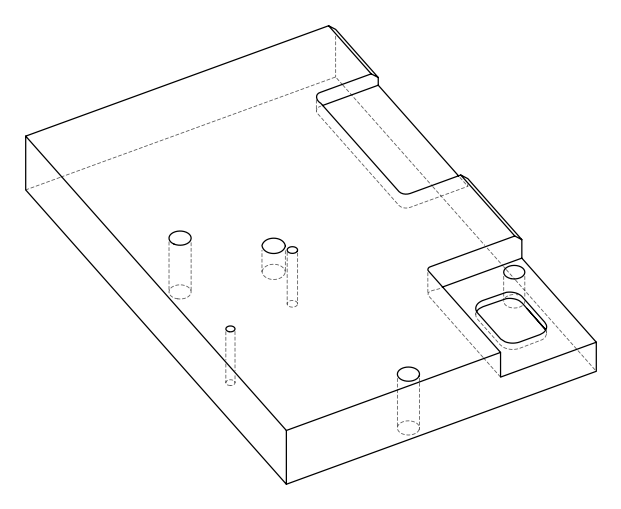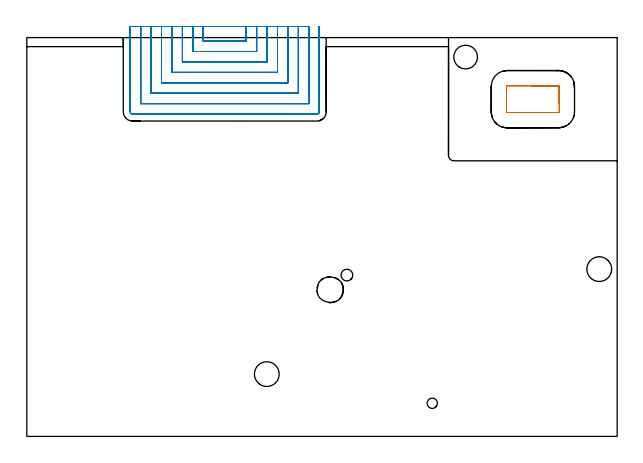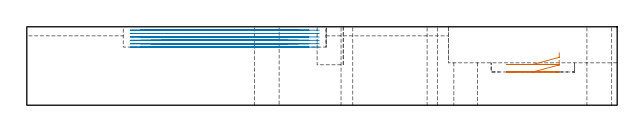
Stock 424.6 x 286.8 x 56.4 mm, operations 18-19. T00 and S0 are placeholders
(PLAN: 19 operations, 13 tool changes, 141.7 min)
(1 SPOT_DRILL | STEP1HOLE | NXT0321_9005460120000 | 0.03 min | 0 mm3)
(2 SPOT_DRILL_1 | STEP1HOLE_1 | NXT0321_9005460120000 | 0.05 min | 183 mm3)
(3 SPOT_DRILL_2 | STEP1HOLE_3 | NXT0321_9005460120000 | 0.03 min | 1 mm3)
(4 SPOT_DRILL_3 | STEP1HOLE_4 | NXT0321_9005460120000 | 0.05 min | 183 mm3)
(5 SPOT_DRILL_4 | STEP1POCKET | NXT0321_9005460120000 | 0.05 min | 183 mm3)
(6 DRILL_THROUGH_HOLE_INTO_CENTER | STEP1HOLE | UGT0301_194 | 0.25 min | 2404 mm3)
(7 DRILL_THROUGH_HOLE_INTO_CENTER_1 | STEP1HOLE_1 | NXT0301_083 | 0.25 min | 5367 mm3)
(8 DRILL_TO_ENLARGE_THROUGH_HOLE | STEP1HOLE_1 | UGT0301_248 | 0.26 min | 8460 mm3)
(9 INDEXABLE_INSERT_DRILL_THROUGH_HOLE_FROM_SOLID | STEP1HOLE_2 | NXT0302_005 | 0.14 min | 12776 mm3)
(10 DRILL_THROUGH_HOLE_INTO_CENTER_2 | STEP1HOLE_3 | NXT0301_055 | 0.25 min | 3103 mm3)
(11 DRILL_THROUGH_HOLE_INTO_CENTER_3 | STEP1HOLE_4 | NXT0301_083 | 0.25 min | 5369 mm3)
(12 DRILL_TO_ENLARGE_THROUGH_HOLE_1 | STEP1HOLE_4 | UGT0301_248 | 0.26 min | 8457 mm3)
(13 DRILL_BLIND_HOLE_INTO_CENTER | STEP1POCKET | NXT0301_128 | 0.12 min | 2775 mm3)
(14 MILL_ROUGH_BLIND_HOLE_CONTOUR | STEP1POCKET | NXT0201_013 | Spiral | 1.38 min | 4611 mm3)
(15 AREA_MILL | FG_CHAMFER_SURFACE | UGT0205_001 | 1.84 min | 1554 mm3)
(16 AREA_MILL_1 | FG_CHAMFER_SURFACE_1 | UGT0205_001 | 2.28 min | 2036 mm3)
(17 MILL_CORNER_NOTCH_RECTANGULAR | CORNER_NOTCH_RECTANGULAR | NXT0201_008 | Follow Part, ap 1.5, ae 75% | 103.76 min | 272321 mm3)
(18 MILL_RECTANGULAR_POCKET | POCKET_RECTANGULAR_STRAIGHT | UGT0201_105 | Follow Part, ap 5.5, ae 75% | 0.73 min | 15531 mm3)
(19 MILL_SLOT | SLOT_PARTIAL_RECTANGULAR | NXT0201_013 | Follow Part, ap 2.5, ae 75% | 29.68 min | 127374 mm3)
(TOOL NXT0321_9005460120000 | NC Spot Drill, 142deg, 12mm, Carbide, Uncoated | D12 PA142 FL30 Z2)
(TOOL UGT0301_194 | Twist Drill 7.4 mm | D7.4 PA118 FL66 Z2)
(TOOL NXT0301_083 | Carbide Drill 11.2mm [860.1-1120-056A1-MM 2214] | D11.2 PA140 FL72 Z2)
(TOOL UGT0301_248 | Twist Drill 17.8 mm | D17.8 PA118 FL130 Z2)
(TOOL NXT0302_005 | Index. Insert Drill 17mm [880-D1700L20-05] | D17 PA176 FL85 Z2)
(TOOL NXT0301_055 | Carbide Drill 8.4mm [860.1-0840-042A1-MM 2214] | D8.4 PA140 FL61 Z2)
(TOOL NXT0301_128 | Carbide Drill 12mm [861.1-1200-036A1-GP GC34] | D12 PA150 FL37.4 Z2)
(TOOL NXT0201_013 | ENDMILL 10mm | D10 FL30 Z4)
(TOOL UGT0205_001 | Chamfer Mill 20 x 3 x 45 deg. | D20 FL50 Z2)
(TOOL NXT0201_008 | ENDMILL 6mm [2P460-0600-NA 1630] | D6 FL26 Z6)
(TOOL UGT0201_105 | End Mill 22 mm | D22 FL25 Z2)
(OP 18 MILL_RECTANGULAR_POCKET)
G17 G21 G94 G90
T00 M6
G54
G17 G0 G90 X382.9 Y239.385 S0 M3
G43 Z66.4 H0
Z37.733
G94 G1 Y251.5 Z34.487 F250.
Y251.578 Z34.466
X382.843 Y251.767 Z34.413
X382.728 Y251.928 Z34.36
X382.567 Y252.043 Z34.307
X382.378 Y252.1 Z34.254
X382.3 Z34.234
X363.95 Z29.317
X345.6 F500.
G3 X345. Y251.5 R0.6
G1 Y233.5
G3 X345.6 Y232.9 R0.6
G1 X382.3
G3 X382.9 Y233.5 R0.6
G1 Y251.5
G3 X382.3 Y252.1 R0.6
G1 X363.95
X362.95
G0 X382.9 Y239.385 Z32.317
G1 Y251.5 Z29.07 F250.
Y251.578 Z29.05
X382.843 Y251.767 Z28.997
X382.728 Y251.928 Z28.944
X382.567 Y252.043 Z28.891
X382.378 Y252.1 Z28.838
X382.3 Z28.817
X363.95 Z23.9
X345.6 F500.
G3 X345. Y251.5 R0.6
G1 Y233.5
G3 X345.6 Y232.9 R0.6
G1 X382.3
G3 X382.9 Y233.5 R0.6
G1 Y251.5
G3 X382.3 Y252.1 R0.6
G1 X363.95
X362.95
G0 Z66.4
M5
M2
(OP 19 MILL_SLOT)
G17 G21 G94 G90
T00 M6
G54
G17 G0 G90 X126.899 Y294.8 S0 M3
G43 Z66.4 H0
Z53.967
G94 G1 X126.9 Y291.8 F250.
Y284.3 F500.
X157.8
Y291.8
X157.801 Y294.8 F250.
X119.399
X119.4 Y291.8
Y276.8 F500.
X165.3
Y291.8
X165.301 Y294.8 F250.
X111.899
X111.9 Y291.8
Y269.3 F500.
X172.8
Y291.8
X172.801 Y294.8 F250.
X104.399
X104.4 Y291.8
Y261.8 F500.
X180.3
Y291.8
X180.302 Y294.8 F250.
X96.898
X96.9 Y291.8
Y254.3 F500.
X187.8
Y291.8
X187.802 Y294.8 F250.
X89.397
X89.4 Y291.8
Y246.8 F500.
X195.3
Y291.8
X195.303 Y294.8 F250.
X81.895
X81.9 Y291.8
Y239.3 F500.
X202.8
Y291.8
X202.807 Y294.8 F250.
X74.4 Y294.787
Y291.787
Y233.4 F500.
G3 X76. Y231.8 R1.6
G1 X208.7
G3 X210.3 Y233.4 R1.6
G1 Y291.783
Y294.783 F250.
G0 X126.9 Y294.8 Z51.533
G1 Y291.8
Y284.3 F500.
X157.8
Y291.8
Y294.8 F250.
X119.4
Y291.8
Y276.8 F500.
X165.3
Y291.8
Y294.8 F250.
X111.9
Y291.8
Y269.3 F500.
X172.8
Y291.8
Y294.8 F250.
X104.4
Y291.8
Y261.8 F500.
X180.3
Y291.8
Y294.8 F250.
X96.9
Y291.8
Y254.3 F500.
X187.8
Y291.8
Y294.8 F250.
X89.4
Y291.8
Y246.8 F500.
X195.3
Y291.8
Y294.8 F250.
X81.9
Y291.8
Y239.3 F500.
X202.8
Y291.8
Y294.8 F250.
X74.4
Y291.8
Y233.4 F500.
G3 X76. Y231.8 R1.6
G1 X208.7
G3 X210.3 Y233.4 R1.6
G1 Y291.8
Y294.8 F250.
G0 X126.9 Z49.1
G1 Y291.8
Y284.3 F500.
X157.8
Y291.8
Y294.8 F250.
X119.4
Y291.8
Y276.8 F500.
X165.3
Y291.8
Y294.8 F250.
X111.9
Y291.8
Y269.3 F500.
X172.8
Y291.8
Y294.8 F250.
X104.4
Y291.8
Y261.8 F500.
X180.3
Y291.8
Y294.8 F250.
X96.9
Y291.8
Y254.3 F500.
X187.8
Y291.8
Y294.8 F250.
X89.4
Y291.8
Y246.8 F500.
X195.3
Y291.8
Y294.8 F250.
X81.9
Y291.8
Y239.3 F500.
X202.8
Y291.8
Y294.8 F250.
X74.4
Y291.8
Y233.4 F500.
G3 X76. Y231.8 R1.6
G1 X208.7
G3 X210.3 Y233.4 R1.6
G1 Y291.8
Y294.8 F250.
G0 X126.9 Z46.667
G1 Y291.8
Y284.3 F500.
X157.8
Y291.8
Y294.8 F250.
X119.4
Y291.8
Y276.8 F500.
X165.3
Y291.8
Y294.8 F250.
X111.9
Y291.8
Y269.3 F500.
X172.8
Y291.8
Y294.8 F250.
X104.4
Y291.8
Y261.8 F500.
X180.3
Y291.8
Y294.8 F250.
X96.9
Y291.8
Y254.3 F500.
X187.8
Y291.8
Y294.8 F250.
X89.4
Y291.8
Y246.8 F500.
X195.3
Y291.8
Y294.8 F250.
X81.9
Y291.8
Y239.3 F500.
X202.8
Y291.8
Y294.8 F250.
X74.4
Y291.8
Y233.4 F500.
G3 X76. Y231.8 R1.6
G1 X208.7
G3 X210.3 Y233.4 R1.6
G1 Y291.8
Y294.8 F250.
G0 X126.9 Z44.233
G1 Y291.8
Y284.3 F500.
X157.8
Y291.8
Y294.8 F250.
X119.4
Y291.8
Y276.8 F500.
X165.3
Y291.8
Y294.8 F250.
X111.9
Y291.8
Y269.3 F500.
X172.8
Y291.8
Y294.8 F250.
X104.4
Y291.8
Y261.8 F500.
X180.3
Y291.8
Y294.8 F250.
X96.9
Y291.8
Y254.3 F500.
X187.8
Y291.8
Y294.8 F250.
X89.4
Y291.8
Y246.8 F500.
X195.3
Y291.8
Y294.8 F250.
X81.9
Y291.8
Y239.3 F500.
X202.8
Y291.8
Y294.8 F250.
X74.4
Y291.8
Y233.4 F500.
G3 X76. Y231.8 R1.6
G1 X208.7
G3 X210.3 Y233.4 R1.6
G1 Y291.8
Y294.8 F250.
G0 X126.9 Z41.8
G1 Y291.8
Y284.3 F500.
X157.8
Y291.8
Y294.8 F250.
X119.4
Y291.8
Y276.8 F500.
X165.3
Y291.8
Y294.8 F250.
X111.9
Y291.8
Y269.3 F500.
X172.8
Y291.8
Y294.8 F250.
X104.4
Y291.8
Y261.8 F500.
X180.3
Y291.8
Y294.8 F250.
X96.9
Y291.8
Y254.3 F500.
X187.8
Y291.8
Y294.8 F250.
X89.4
Y291.8
Y246.8 F500.
X195.3
Y291.8
Y294.8 F250.
X81.9
Y291.8
Y239.3 F500.
X202.8
Y291.8
Y294.8 F250.
X74.4
Y291.8
Y233.4 F500.
G3 X76. Y231.8 R1.6
G1 X208.7
G3 X210.3 Y233.4 R1.6
G1 Y291.8
Y294.8 F250.
G0 Z66.4
M5
M2
